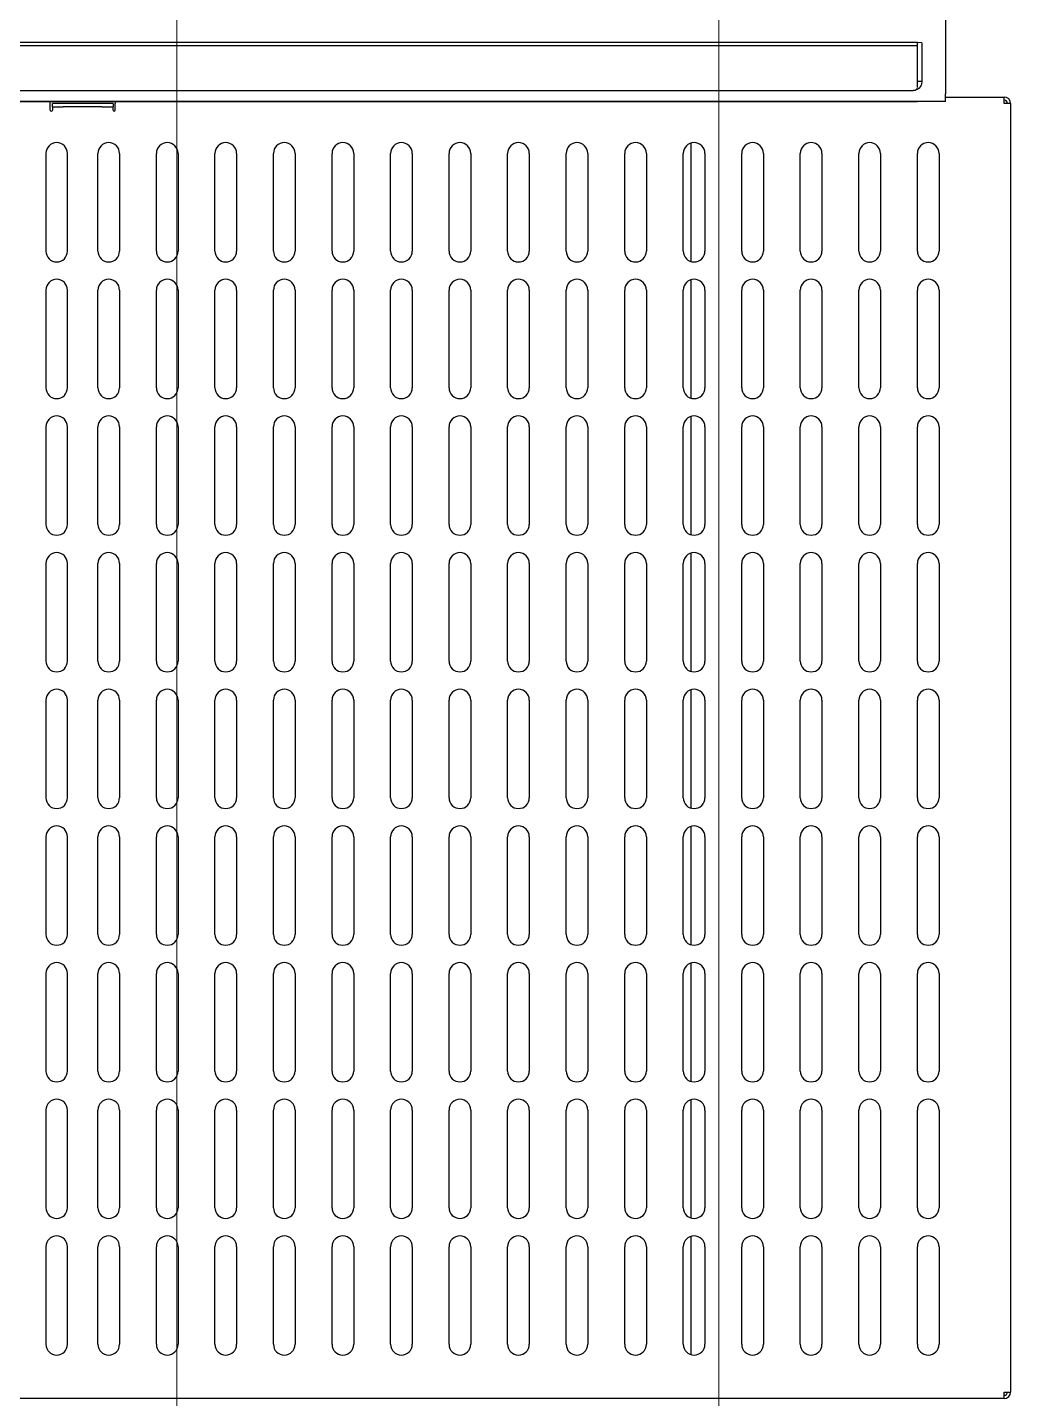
# Model space of a CAD drawing. Header units: millimetres. Extents: x -187347 to 135007, y -6415 to 292048.
# Drawn here: x -62429 to -61976, y 33532 to 34164 of the extents above; entities that cross this region are included whole.
import ezdxf

# ---------------------------------------------------------------- set-up
doc = ezdxf.new("R2010")
doc.units = ezdxf.units.MM
doc.header["$LTSCALE"] = 100
doc.linetypes.add('CENTER', pattern=[50.8, 31.75, -6.35, 6.35, -6.35])
doc.layers.get('0').update_dxf_attribs({"lineweight": 18})
doc.layers.add('Layout Cabinplant', color=30, linetype='Continuous')
doc.layers.add('Layout Kromeka', color=1, linetype='Continuous', lineweight=5)

# ---------------------------------------------------------------- blocks, each defined once
blk = doc.blocks.new('*U1708')
at = {"ltscale": 10}
blk.add_line((-5400, -400), (500, -400), dxfattribs=at)
at = {"color": 4, "linetype": 'CENTER', "ltscale": 10}
blk.add_lwpolyline([(-5400, -150), (500, -150)], dxfattribs=at)
blk = doc.blocks.new('CP_Whole bird batching')
at = {"layer": 'Layout Cabinplant', "linetype": 'Continuous'}
for p, q in [((-51467.34, -7589.76), (-51467.34, -6739.76)), ((-50869.34, -7562.76), (-50869.34, -6766.76)), ((-50869.4, -6781.76), (-50869.4, -7549.76)), ((-50864.38, -6779.76), (-50864.38, -7547.76)), ((-50843.61, -6777.76), (-50843.61, -7549.76)), ((-50842.19, -7549.76), (-50842.34, -6777.76)), ((-51397.34, -7147.76), (-51442.34, -7147.76)), ((-51334.34, -7147.76), (-51379.34, -7147.76)), ((-51271.34, -7147.76), (-51316.34, -7147.76)), ((-51208.34, -7147.76), (-51253.34, -7147.76)), ((-51145.34, -7147.76), (-51190.34, -7147.76)), ((-51082.34, -7147.76), (-51127.34, -7147.76)), ((-51019.34, -7147.76), (-51064.34, -7147.76)), ((-50956.34, -7147.76), (-51001.34, -7147.76)), ((-50893.34, -7147.76), (-50938.34, -7147.76)), ((-50873.34, -7149.76), (-50870.34, -7149.76)), ((-50871.84, -7150.76), (-50873.34, -7150.76)), ((-50871.84, -7150.76), (-50871.84, -7155.76)), ((-50871.84, -7150.76), (-50870.34, -7150.76)), ((-50870.34, -7149.76), (-50869.2, -7149.76)), ((-50870.34, -7155.76), (-50870.34, -7150.76)), ((-51442.34, -7157.76), (-51397.34, -7157.76)), ((-51379.34, -7157.76), (-51334.34, -7157.76)), ((-51316.34, -7157.76), (-51271.34, -7157.76)), ((-51253.34, -7157.76), (-51208.34, -7157.76)), ((-51190.34, -7157.76), (-51145.34, -7157.76)), ((-51127.34, -7157.76), (-51082.34, -7157.76)), ((-51064.34, -7157.76), (-51019.34, -7157.76)), ((-51001.34, -7157.76), (-50956.34, -7157.76)), ((-50938.34, -7157.76), (-50893.34, -7157.76)), ((-50871.84, -7173.76), (-50871.84, -7155.76)), ((-50870.34, -7173.76), (-50870.34, -7155.76)), ((-51442.34, -7171.76), (-51397.34, -7171.76)), ((-51379.34, -7171.76), (-51334.34, -7171.76)), ((-51316.34, -7171.76), (-51271.34, -7171.76)), ((-51253.34, -7171.76), (-51208.34, -7171.76)), ((-51190.34, -7171.76), (-51145.34, -7171.76)), ((-51127.34, -7171.76), (-51082.34, -7171.76)), ((-51064.34, -7171.76), (-51019.34, -7171.76)), ((-51001.34, -7171.76), (-50956.34, -7171.76)), ((-50938.34, -7171.76), (-50893.34, -7171.76)), ((-50871.84, -7173.76), (-50871.84, -7178.76)), ((-50870.34, -7178.76), (-50870.34, -7173.76)), ((-50873.34, -7178.76), (-50871.84, -7178.76)), ((-50873.34, -7179.76), (-50870.34, -7179.76)), ((-50870.34, -7178.76), (-50871.84, -7178.76)), ((-50869.2, -7179.76), (-50870.34, -7179.76)), ((-51397.34, -7181.76), (-51442.34, -7181.76)), ((-51334.34, -7181.76), (-51379.34, -7181.76)), ((-51271.34, -7181.76), (-51316.34, -7181.76)), ((-51208.34, -7181.76), (-51253.34, -7181.76)), ((-51145.34, -7181.76), (-51190.34, -7181.76)), ((-51082.34, -7181.76), (-51127.34, -7181.76)), ((-51019.34, -7181.76), (-51064.34, -7181.76)), ((-50956.34, -7181.76), (-51001.34, -7181.76)), ((-50893.34, -7181.76), (-50938.34, -7181.76)), ((-51442.34, -7198.76), (-51397.34, -7198.76)), ((-51379.34, -7198.76), (-51334.34, -7198.76)), ((-51316.34, -7198.76), (-51271.34, -7198.76)), ((-51253.34, -7198.76), (-51208.34, -7198.76)), ((-51190.34, -7198.76), (-51145.34, -7198.76)), ((-51127.34, -7198.76), (-51082.34, -7198.76)), ((-51064.34, -7198.76), (-51019.34, -7198.76)), ((-51001.34, -7198.76), (-50956.34, -7198.76)), ((-50938.34, -7198.76), (-50893.34, -7198.76)), ((-51397.34, -7208.76), (-51442.34, -7208.76)), ((-51334.34, -7208.76), (-51379.34, -7208.76)), ((-51271.34, -7208.76), (-51316.34, -7208.76)), ((-51208.34, -7208.76), (-51253.34, -7208.76)), ((-51145.34, -7208.76), (-51190.34, -7208.76)), ((-51082.34, -7208.76), (-51127.34, -7208.76)), ((-51019.34, -7208.76), (-51064.34, -7208.76)), ((-50956.34, -7208.76), (-51001.34, -7208.76)), ((-50893.34, -7208.76), (-50938.34, -7208.76)), ((-51442.34, -7225.76), (-51397.34, -7225.76)), ((-51379.34, -7225.76), (-51334.34, -7225.76)), ((-51316.34, -7225.76), (-51271.34, -7225.76)), ((-51253.34, -7225.76), (-51208.34, -7225.76)), ((-51190.34, -7225.76), (-51145.34, -7225.76)), ((-51127.34, -7225.76), (-51082.34, -7225.76)), ((-51064.34, -7225.76), (-51019.34, -7225.76)), ((-51001.34, -7225.76), (-50956.34, -7225.76)), ((-50938.34, -7225.76), (-50893.34, -7225.76)), ((-51397.34, -7235.76), (-51442.34, -7235.76)), ((-51334.34, -7235.76), (-51379.34, -7235.76)), ((-51271.34, -7235.76), (-51316.34, -7235.76)), ((-51208.34, -7235.76), (-51253.34, -7235.76)), ((-51145.34, -7235.76), (-51190.34, -7235.76)), ((-51082.34, -7235.76), (-51127.34, -7235.76)), ((-51019.34, -7235.76), (-51064.34, -7235.76)), ((-50956.34, -7235.76), (-51001.34, -7235.76)), ((-50893.34, -7235.76), (-50938.34, -7235.76)), ((-51442.34, -7252.76), (-51397.34, -7252.76)), ((-51379.34, -7252.76), (-51334.34, -7252.76)), ((-51316.34, -7252.76), (-51271.34, -7252.76)), ((-51253.34, -7252.76), (-51208.34, -7252.76)), ((-51190.34, -7252.76), (-51145.34, -7252.76)), ((-51127.34, -7252.76), (-51082.34, -7252.76)), ((-51064.34, -7252.76), (-51019.34, -7252.76)), ((-51001.34, -7252.76), (-50956.34, -7252.76)), ((-50938.34, -7252.76), (-50893.34, -7252.76)), ((-51397.34, -7262.76), (-51442.34, -7262.76)), ((-51334.34, -7262.76), (-51379.34, -7262.76)), ((-51271.34, -7262.76), (-51316.34, -7262.76)), ((-51208.34, -7262.76), (-51253.34, -7262.76)), ((-51145.34, -7262.76), (-51190.34, -7262.76)), ((-51082.34, -7262.76), (-51127.34, -7262.76)), ((-51019.34, -7262.76), (-51064.34, -7262.76)), ((-50956.34, -7262.76), (-51001.34, -7262.76)), ((-50893.34, -7262.76), (-50938.34, -7262.76)), ((-51442.34, -7279.76), (-51397.34, -7279.76)), ((-51379.34, -7279.76), (-51334.34, -7279.76)), ((-51316.34, -7279.76), (-51271.34, -7279.76)), ((-51253.34, -7279.76), (-51208.34, -7279.76)), ((-51190.34, -7279.76), (-51145.34, -7279.76)), ((-51127.34, -7279.76), (-51082.34, -7279.76)), ((-51064.34, -7279.76), (-51019.34, -7279.76)), ((-51001.34, -7279.76), (-50956.34, -7279.76)), ((-50938.34, -7279.76), (-50893.34, -7279.76)), ((-51397.34, -7289.76), (-51442.34, -7289.76)), ((-51334.34, -7289.76), (-51379.34, -7289.76)), ((-51271.34, -7289.76), (-51316.34, -7289.76)), ((-51208.34, -7289.76), (-51253.34, -7289.76)), ((-51145.34, -7289.76), (-51190.34, -7289.76)), ((-51082.34, -7289.76), (-51127.34, -7289.76)), ((-51019.34, -7289.76), (-51064.34, -7289.76)), ((-50956.34, -7289.76), (-51001.34, -7289.76)), ((-50893.34, -7289.76), (-50938.34, -7289.76)), ((-51442.34, -7306.76), (-51397.34, -7306.76)), ((-51379.34, -7306.76), (-51334.34, -7306.76)), ((-51316.34, -7306.76), (-51271.34, -7306.76)), ((-51253.34, -7306.76), (-51208.34, -7306.76)), ((-51190.34, -7306.76), (-51145.34, -7306.76)), ((-51127.34, -7306.76), (-51082.34, -7306.76)), ((-51064.34, -7306.76), (-51019.34, -7306.76)), ((-51001.34, -7306.76), (-50956.34, -7306.76)), ((-50938.34, -7306.76), (-50893.34, -7306.76)), ((-51397.34, -7316.76), (-51442.34, -7316.76)), ((-51334.34, -7316.76), (-51379.34, -7316.76)), ((-51271.34, -7316.76), (-51316.34, -7316.76)), ((-51208.34, -7316.76), (-51253.34, -7316.76)), ((-51145.34, -7316.76), (-51190.34, -7316.76)), ((-51082.34, -7316.76), (-51127.34, -7316.76)), ((-51019.34, -7316.76), (-51064.34, -7316.76)), ((-50956.34, -7316.76), (-51001.34, -7316.76)), ((-50893.34, -7316.76), (-50938.34, -7316.76)), ((-51442.34, -7333.76), (-51397.34, -7333.76)), ((-51379.34, -7333.76), (-51334.34, -7333.76)), ((-51316.34, -7333.76), (-51271.34, -7333.76)), ((-51253.34, -7333.76), (-51208.34, -7333.76)), ((-51190.34, -7333.76), (-51145.34, -7333.76)), ((-51127.34, -7333.76), (-51082.34, -7333.76)), ((-51064.34, -7333.76), (-51019.34, -7333.76)), ((-51001.34, -7333.76), (-50956.34, -7333.76)), ((-50938.34, -7333.76), (-50893.34, -7333.76)), ((-51397.34, -7343.76), (-51442.34, -7343.76)), ((-51334.34, -7343.76), (-51379.34, -7343.76)), ((-51271.34, -7343.76), (-51316.34, -7343.76)), ((-51208.34, -7343.76), (-51253.34, -7343.76)), ((-51145.34, -7343.76), (-51190.34, -7343.76)), ((-51082.34, -7343.76), (-51127.34, -7343.76)), ((-51019.34, -7343.76), (-51064.34, -7343.76)), ((-50956.34, -7343.76), (-51001.34, -7343.76)), ((-50893.34, -7343.76), (-50938.34, -7343.76)), ((-51442.34, -7360.76), (-51397.34, -7360.76)), ((-51379.34, -7360.76), (-51334.34, -7360.76)), ((-51316.34, -7360.76), (-51271.34, -7360.76)), ((-51253.34, -7360.76), (-51208.34, -7360.76)), ((-51190.34, -7360.76), (-51145.34, -7360.76)), ((-51127.34, -7360.76), (-51082.34, -7360.76)), ((-51064.34, -7360.76), (-51019.34, -7360.76)), ((-51001.34, -7360.76), (-50956.34, -7360.76)), ((-50938.34, -7360.76), (-50893.34, -7360.76)), ((-51397.34, -7370.76), (-51442.34, -7370.76)), ((-51334.34, -7370.76), (-51379.34, -7370.76)), ((-51271.34, -7370.76), (-51316.34, -7370.76)), ((-51208.34, -7370.76), (-51253.34, -7370.76)), ((-51145.34, -7370.76), (-51190.34, -7370.76)), ((-51082.34, -7370.76), (-51127.34, -7370.76)), ((-51019.34, -7370.76), (-51064.34, -7370.76)), ((-50956.34, -7370.76), (-51001.34, -7370.76)), ((-50893.34, -7370.76), (-50938.34, -7370.76)), ((-51442.34, -7387.76), (-51397.34, -7387.76)), ((-51379.34, -7387.76), (-51334.34, -7387.76)), ((-51316.34, -7387.76), (-51271.34, -7387.76)), ((-51253.34, -7387.76), (-51208.34, -7387.76)), ((-51190.34, -7387.76), (-51145.34, -7387.76)), ((-51127.34, -7387.76), (-51082.34, -7387.76)), ((-51064.34, -7387.76), (-51019.34, -7387.76)), ((-51001.34, -7387.76), (-50956.34, -7387.76)), ((-50938.34, -7387.76), (-50893.34, -7387.76)), ((-51397.34, -7397.76), (-51442.34, -7397.76)), ((-51334.34, -7397.76), (-51379.34, -7397.76)), ((-51271.34, -7397.76), (-51316.34, -7397.76)), ((-51208.34, -7397.76), (-51253.34, -7397.76)), ((-51145.34, -7397.76), (-51190.34, -7397.76)), ((-51082.34, -7397.76), (-51127.34, -7397.76)), ((-51019.34, -7397.76), (-51064.34, -7397.76)), ((-50956.34, -7397.76), (-51001.34, -7397.76)), ((-50893.34, -7397.76), (-50938.34, -7397.76)), ((-51442.34, -7414.76), (-51397.34, -7414.76)), ((-51379.34, -7414.76), (-51334.34, -7414.76)), ((-51316.34, -7414.76), (-51271.34, -7414.76)), ((-51253.34, -7414.76), (-51208.34, -7414.76)), ((-51190.34, -7414.76), (-51145.34, -7414.76)), ((-51127.34, -7414.76), (-51082.34, -7414.76)), ((-51064.34, -7414.76), (-51019.34, -7414.76)), ((-51001.34, -7414.76), (-50956.34, -7414.76)), ((-50938.34, -7414.76), (-50893.34, -7414.76)), ((-51397.34, -7424.76), (-51442.34, -7424.76)), ((-51334.34, -7424.76), (-51379.34, -7424.76)), ((-51271.34, -7424.76), (-51316.34, -7424.76)), ((-51208.34, -7424.76), (-51253.34, -7424.76)), ((-51145.34, -7424.76), (-51190.34, -7424.76)), ((-51082.34, -7424.76), (-51127.34, -7424.76)), ((-51019.34, -7424.76), (-51064.34, -7424.76)), ((-50956.34, -7424.76), (-51001.34, -7424.76)), ((-50893.34, -7424.76), (-50938.34, -7424.76)), ((-51447.14, -7445.49), (-51392.55, -7445.49)), ((-51442.34, -7441.76), (-51397.34, -7441.76)), ((-51384.14, -7445.49), (-51329.55, -7445.49)), ((-51379.34, -7441.76), (-51334.34, -7441.76)), ((-51321.14, -7445.49), (-51266.55, -7445.49)), ((-51316.34, -7441.76), (-51271.34, -7441.76)), ((-51258.14, -7445.49), (-51203.55, -7445.49)), ((-51253.34, -7441.76), (-51208.34, -7441.76)), ((-51195.14, -7445.49), (-51140.55, -7445.49)), ((-51190.34, -7441.76), (-51145.34, -7441.76)), ((-51132.14, -7445.49), (-51077.55, -7445.49)), ((-51127.34, -7441.76), (-51082.34, -7441.76)), ((-51069.14, -7445.49), (-51014.55, -7445.49)), ((-51064.34, -7441.76), (-51019.34, -7441.76)), ((-51006.14, -7445.49), (-50951.55, -7445.49)), ((-51001.34, -7441.76), (-50956.34, -7441.76)), ((-50943.14, -7445.49), (-50888.55, -7445.49)), ((-50938.34, -7441.76), (-50893.34, -7441.76)), ((-51397.34, -7451.76), (-51442.34, -7451.76)), ((-51334.34, -7451.76), (-51379.34, -7451.76)), ((-51271.34, -7451.76), (-51316.34, -7451.76)), ((-51208.34, -7451.76), (-51253.34, -7451.76)), ((-51145.34, -7451.76), (-51190.34, -7451.76)), ((-51082.34, -7451.76), (-51127.34, -7451.76)), ((-51019.34, -7451.76), (-51064.34, -7451.76)), ((-50956.34, -7451.76), (-51001.34, -7451.76)), ((-50893.34, -7451.76), (-50938.34, -7451.76)), ((-51442.34, -7468.76), (-51397.34, -7468.76)), ((-51379.34, -7468.76), (-51334.34, -7468.76)), ((-51316.34, -7468.76), (-51271.34, -7468.76)), ((-51253.34, -7468.76), (-51208.34, -7468.76)), ((-51190.34, -7468.76), (-51145.34, -7468.76)), ((-51127.34, -7468.76), (-51082.34, -7468.76)), ((-51064.34, -7468.76), (-51019.34, -7468.76)), ((-51001.34, -7468.76), (-50956.34, -7468.76)), ((-50938.34, -7468.76), (-50893.34, -7468.76)), ((-51397.34, -7478.76), (-51442.34, -7478.76)), ((-51334.34, -7478.76), (-51379.34, -7478.76)), ((-51271.34, -7478.76), (-51316.34, -7478.76)), ((-51208.34, -7478.76), (-51253.34, -7478.76)), ((-51145.34, -7478.76), (-51190.34, -7478.76)), ((-51082.34, -7478.76), (-51127.34, -7478.76)), ((-51019.34, -7478.76), (-51064.34, -7478.76)), ((-50956.34, -7478.76), (-51001.34, -7478.76)), ((-50893.34, -7478.76), (-50938.34, -7478.76)), ((-51442.34, -7495.76), (-51397.34, -7495.76)), ((-51379.34, -7495.76), (-51334.34, -7495.76)), ((-51316.34, -7495.76), (-51271.34, -7495.76)), ((-51253.34, -7495.76), (-51208.34, -7495.76)), ((-51190.34, -7495.76), (-51145.34, -7495.76)), ((-51127.34, -7495.76), (-51082.34, -7495.76)), ((-51064.34, -7495.76), (-51019.34, -7495.76)), ((-51001.34, -7495.76), (-50956.34, -7495.76)), ((-50938.34, -7495.76), (-50893.34, -7495.76)), ((-51397.34, -7505.76), (-51442.34, -7505.76)), ((-51334.34, -7505.76), (-51379.34, -7505.76)), ((-51271.34, -7505.76), (-51316.34, -7505.76)), ((-51208.34, -7505.76), (-51253.34, -7505.76)), ((-51145.34, -7505.76), (-51190.34, -7505.76)), ((-51082.34, -7505.76), (-51127.34, -7505.76)), ((-51019.34, -7505.76), (-51064.34, -7505.76)), ((-50956.34, -7505.76), (-51001.34, -7505.76)), ((-50893.34, -7505.76), (-50938.34, -7505.76)), ((-51442.34, -7522.76), (-51397.34, -7522.76)), ((-51379.34, -7522.76), (-51334.34, -7522.76)), ((-51316.34, -7522.76), (-51271.34, -7522.76)), ((-51253.34, -7522.76), (-51208.34, -7522.76)), ((-51190.34, -7522.76), (-51145.34, -7522.76)), ((-51127.34, -7522.76), (-51082.34, -7522.76)), ((-51064.34, -7522.76), (-51019.34, -7522.76)), ((-51001.34, -7522.76), (-50956.34, -7522.76)), ((-50938.34, -7522.76), (-50893.34, -7522.76)), ((-51397.34, -7532.76), (-51442.34, -7532.76)), ((-51334.34, -7532.76), (-51379.34, -7532.76)), ((-51271.34, -7532.76), (-51316.34, -7532.76)), ((-51208.34, -7532.76), (-51253.34, -7532.76)), ((-51145.34, -7532.76), (-51190.34, -7532.76)), ((-51082.34, -7532.76), (-51127.34, -7532.76)), ((-51019.34, -7532.76), (-51064.34, -7532.76)), ((-50956.34, -7532.76), (-51001.34, -7532.76)), ((-50893.34, -7532.76), (-50938.34, -7532.76)), ((-51442.34, -7549.76), (-51397.34, -7549.76)), ((-51379.34, -7549.76), (-51334.34, -7549.76)), ((-51316.34, -7549.76), (-51271.34, -7549.76)), ((-51253.34, -7549.76), (-51208.34, -7549.76)), ((-51190.34, -7549.76), (-51145.34, -7549.76)), ((-51127.34, -7549.76), (-51082.34, -7549.76)), ((-51064.34, -7549.76), (-51019.34, -7549.76)), ((-51001.34, -7549.76), (-50956.34, -7549.76)), ((-50938.34, -7549.76), (-50893.34, -7549.76)), ((-50869.35, -7550.14), (-50869.4, -7549.76)), ((-50864.38, -7547.76), (-50864.21, -7548.93)), ((-50864.21, -7548.93), (-50864.38, -7547.76)), ((-50864.21, -7548.93), (-50863.36, -7549.6)), ((-50864.08, -7549.29), (-50864.21, -7548.93)), ((-50863.7, -7550), (-50864.08, -7549.29)), ((-50863.2, -7550.62), (-50863.7, -7550)), ((-50862.59, -7551.12), (-50863.2, -7550.62)), ((-50862.98, -7549.76), (-50843.61, -7549.76)), ((-50861.87, -7551.5), (-50862.59, -7551.12)), ((-50861.52, -7551.63), (-50861.87, -7551.5)), ((-50860.05, -7551.76), (-50861.52, -7551.63)), ((-50860.05, -7549.76), (-50860.05, -7551.76)), ((-50860.05, -7549.76), (-50843.61, -7549.76)), ((-50842.34, -7551.76), (-50860.05, -7551.76)), ((-50843.61, -7549.76), (-50842.19, -7549.76)), ((-50842.34, -7551.76), (-50842.19, -7549.76)), ((-51397.34, -7559.76), (-51442.34, -7559.76)), ((-51334.34, -7559.76), (-51379.34, -7559.76)), ((-51271.34, -7559.76), (-51316.34, -7559.76)), ((-51208.34, -7559.76), (-51253.34, -7559.76)), ((-51145.34, -7559.76), (-51190.34, -7559.76)), ((-51082.34, -7559.76), (-51127.34, -7559.76)), ((-51019.34, -7559.76), (-51064.34, -7559.76)), ((-50956.34, -7559.76), (-51001.34, -7559.76)), ((-50893.34, -7559.76), (-50938.34, -7559.76)), ((-50869.34, -7562.76), (-50865.84, -7562.76)), ((-50867.34, -7562.76), (-50867.34, -7589.76)), ((-50822.84, -7562.76), (-50865.84, -7562.76)), ((-51467.34, -7589.76), (-51464.34, -7589.76)), ((-51464.34, -7589.76), (-51464.34, -7592.76)), ((-50870.34, -7589.76), (-50867.34, -7589.76)), ((-50870.34, -7592.76), (-50870.34, -7589.76)), ((-50870.34, -7592.76), (-51464.34, -7592.76))]:
    blk.add_line(p, q, dxfattribs=at)
for centre, radius, start, end in [((-51442.34, -7152.76), 5, 90, 270), ((-51397.34, -7152.76), 5, 270, 90), ((-51379.34, -7152.76), 5, 90, 270), ((-51334.34, -7152.76), 5, 270, 90), ((-51316.34, -7152.76), 5, 90, 270), ((-51271.34, -7152.76), 5, 270, 90), ((-51253.34, -7152.76), 5, 90, 270), ((-51208.34, -7152.76), 5, 270, 90), ((-51190.34, -7152.76), 5, 90, 270), ((-51145.34, -7152.76), 5, 270, 90), ((-51127.34, -7152.76), 5, 90, 270), ((-51082.34, -7152.76), 5, 270, 90), ((-51064.34, -7152.76), 5, 90, 270), ((-51019.34, -7152.76), 5, 270, 90), ((-51001.34, -7152.76), 5, 90, 270), ((-50956.34, -7152.76), 5, 270, 90), ((-50938.34, -7152.76), 5, 90, 270), ((-50893.34, -7152.76), 5, 270, 90), ((-50873.34, -7150.26), 0.5, 90, 270), ((-51442.34, -7176.76), 5, 90, 270), ((-51397.34, -7176.76), 5, 270, 90), ((-51379.34, -7176.76), 5, 90, 270), ((-51334.34, -7176.76), 5, 270, 90), ((-51316.34, -7176.76), 5, 90, 270), ((-51271.34, -7176.76), 5, 270, 90), ((-51253.34, -7176.76), 5, 90, 270), ((-51208.34, -7176.76), 5, 270, 90), ((-51190.34, -7176.76), 5, 90, 270), ((-51145.34, -7176.76), 5, 270, 90), ((-51127.34, -7176.76), 5, 90, 270), ((-51082.34, -7176.76), 5, 270, 90), ((-51064.34, -7176.76), 5, 90, 270), ((-51019.34, -7176.76), 5, 270, 90), ((-51001.34, -7176.76), 5, 90, 270), ((-50956.34, -7176.76), 5, 270, 90), ((-50938.34, -7176.76), 5, 90, 270), ((-50893.34, -7176.76), 5, 270, 90), ((-50873.34, -7179.26), 0.5, 90, 270), ((-51442.34, -7203.76), 5, 90, 270), ((-51397.34, -7203.76), 5, 270, 90), ((-51379.34, -7203.76), 5, 90, 270), ((-51334.34, -7203.76), 5, 270, 90), ((-51316.34, -7203.76), 5, 90, 270), ((-51271.34, -7203.76), 5, 270, 90), ((-51253.34, -7203.76), 5, 90, 270), ((-51208.34, -7203.76), 5, 270, 90), ((-51190.34, -7203.76), 5, 90, 270), ((-51145.34, -7203.76), 5, 270, 90), ((-51127.34, -7203.76), 5, 90, 270), ((-51082.34, -7203.76), 5, 270, 90), ((-51064.34, -7203.76), 5, 90, 270), ((-51019.34, -7203.76), 5, 270, 90), ((-51001.34, -7203.76), 5, 90, 270), ((-50956.34, -7203.76), 5, 270, 90), ((-50938.34, -7203.76), 5, 90, 270), ((-50893.34, -7203.76), 5, 270, 90), ((-51442.34, -7230.76), 5, 90, 270), ((-51397.34, -7230.76), 5, 270, 90), ((-51379.34, -7230.76), 5, 90, 270), ((-51334.34, -7230.76), 5, 270, 90), ((-51316.34, -7230.76), 5, 90, 270), ((-51271.34, -7230.76), 5, 270, 90), ((-51253.34, -7230.76), 5, 90, 270), ((-51208.34, -7230.76), 5, 270, 90), ((-51190.34, -7230.76), 5, 90, 270), ((-51145.34, -7230.76), 5, 270, 90), ((-51127.34, -7230.76), 5, 90, 270), ((-51082.34, -7230.76), 5, 270, 90), ((-51064.34, -7230.76), 5, 90, 270), ((-51019.34, -7230.76), 5, 270, 90), ((-51001.34, -7230.76), 5, 90, 270), ((-50956.34, -7230.76), 5, 270, 90), ((-50938.34, -7230.76), 5, 90, 270), ((-50893.34, -7230.76), 5, 270, 90), ((-51442.34, -7257.76), 5, 90, 270), ((-51397.34, -7257.76), 5, 270, 90), ((-51379.34, -7257.76), 5, 90, 270), ((-51334.34, -7257.76), 5, 270, 90), ((-51316.34, -7257.76), 5, 90, 270), ((-51271.34, -7257.76), 5, 270, 90), ((-51253.34, -7257.76), 5, 90, 270), ((-51208.34, -7257.76), 5, 270, 90), ((-51190.34, -7257.76), 5, 90, 270), ((-51145.34, -7257.76), 5, 270, 90), ((-51127.34, -7257.76), 5, 90, 270), ((-51082.34, -7257.76), 5, 270, 90), ((-51064.34, -7257.76), 5, 90, 270), ((-51019.34, -7257.76), 5, 270, 90), ((-51001.34, -7257.76), 5, 90, 270), ((-50956.34, -7257.76), 5, 270, 90), ((-50938.34, -7257.76), 5, 90, 270), ((-50893.34, -7257.76), 5, 270, 90), ((-51442.34, -7284.76), 5, 90, 270), ((-51397.34, -7284.76), 5, 270, 90), ((-51379.34, -7284.76), 5, 90, 270), ((-51334.34, -7284.76), 5, 270, 90), ((-51316.34, -7284.76), 5, 90, 270), ((-51271.34, -7284.76), 5, 270, 90), ((-51253.34, -7284.76), 5, 90, 270), ((-51208.34, -7284.76), 5, 270, 90), ((-51190.34, -7284.76), 5, 90, 270), ((-51145.34, -7284.76), 5, 270, 90), ((-51127.34, -7284.76), 5, 90, 270), ((-51082.34, -7284.76), 5, 270, 90), ((-51064.34, -7284.76), 5, 90, 270), ((-51019.34, -7284.76), 5, 270, 90), ((-51001.34, -7284.76), 5, 90, 270), ((-50956.34, -7284.76), 5, 270, 90), ((-50938.34, -7284.76), 5, 90, 270), ((-50893.34, -7284.76), 5, 270, 90), ((-51442.34, -7311.76), 5, 90, 270), ((-51397.34, -7311.76), 5, 270, 90), ((-51379.34, -7311.76), 5, 90, 270), ((-51334.34, -7311.76), 5, 270, 90), ((-51316.34, -7311.76), 5, 90, 270), ((-51271.34, -7311.76), 5, 270, 90), ((-51253.34, -7311.76), 5, 90, 270), ((-51208.34, -7311.76), 5, 270, 90), ((-51190.34, -7311.76), 5, 90, 270), ((-51145.34, -7311.76), 5, 270, 90), ((-51127.34, -7311.76), 5, 90, 270), ((-51082.34, -7311.76), 5, 270, 90), ((-51064.34, -7311.76), 5, 90, 270), ((-51019.34, -7311.76), 5, 270, 90), ((-51001.34, -7311.76), 5, 90, 270), ((-50956.34, -7311.76), 5, 270, 90), ((-50938.34, -7311.76), 5, 90, 270), ((-50893.34, -7311.76), 5, 270, 90), ((-51442.34, -7338.76), 5, 90, 270), ((-51397.34, -7338.76), 5, 270, 90), ((-51379.34, -7338.76), 5, 90, 270), ((-51334.34, -7338.76), 5, 270, 90), ((-51316.34, -7338.76), 5, 90, 270), ((-51271.34, -7338.76), 5, 270, 90), ((-51253.34, -7338.76), 5, 90, 270), ((-51208.34, -7338.76), 5, 270, 90), ((-51190.34, -7338.76), 5, 90, 270), ((-51145.34, -7338.76), 5, 270, 90), ((-51127.34, -7338.76), 5, 90, 270), ((-51082.34, -7338.76), 5, 270, 90), ((-51064.34, -7338.76), 5, 90, 270), ((-51019.34, -7338.76), 5, 270, 90), ((-51001.34, -7338.76), 5, 90, 270), ((-50956.34, -7338.76), 5, 270, 90), ((-50938.34, -7338.76), 5, 90, 270), ((-50893.34, -7338.76), 5, 270, 90), ((-51442.34, -7365.76), 5, 90, 270), ((-51397.34, -7365.76), 5, 270, 90), ((-51379.34, -7365.76), 5, 90, 270), ((-51334.34, -7365.76), 5, 270, 90), ((-51316.34, -7365.76), 5, 90, 270), ((-51271.34, -7365.76), 5, 270, 90), ((-51253.34, -7365.76), 5, 90, 270), ((-51208.34, -7365.76), 5, 270, 90), ((-51190.34, -7365.76), 5, 90, 270), ((-51145.34, -7365.76), 5, 270, 90), ((-51127.34, -7365.76), 5, 90, 270), ((-51082.34, -7365.76), 5, 270, 90), ((-51064.34, -7365.76), 5, 90, 270), ((-51019.34, -7365.76), 5, 270, 90), ((-51001.34, -7365.76), 5, 90, 270), ((-50956.34, -7365.76), 5, 270, 90), ((-50938.34, -7365.76), 5, 90, 270), ((-50893.34, -7365.76), 5, 270, 90), ((-51442.34, -7392.76), 5, 90, 270), ((-51397.34, -7392.76), 5, 270, 90), ((-51379.34, -7392.76), 5, 90, 270), ((-51334.34, -7392.76), 5, 270, 90), ((-51316.34, -7392.76), 5, 90, 270), ((-51271.34, -7392.76), 5, 270, 90), ((-51253.34, -7392.76), 5, 90, 270), ((-51208.34, -7392.76), 5, 270, 90), ((-51190.34, -7392.76), 5, 90, 270), ((-51145.34, -7392.76), 5, 270, 90), ((-51127.34, -7392.76), 5, 90, 270), ((-51082.34, -7392.76), 5, 270, 90), ((-51064.34, -7392.76), 5, 90, 270), ((-51019.34, -7392.76), 5, 270, 90), ((-51001.34, -7392.76), 5, 90, 270), ((-50956.34, -7392.76), 5, 270, 90), ((-50938.34, -7392.76), 5, 90, 270), ((-50893.34, -7392.76), 5, 270, 90), ((-51442.34, -7419.76), 5, 90, 270), ((-51397.34, -7419.76), 5, 270, 90), ((-51379.34, -7419.76), 5, 90, 270), ((-51334.34, -7419.76), 5, 270, 90), ((-51316.34, -7419.76), 5, 90, 270), ((-51271.34, -7419.76), 5, 270, 90), ((-51253.34, -7419.76), 5, 90, 270), ((-51208.34, -7419.76), 5, 270, 90), ((-51190.34, -7419.76), 5, 90, 270), ((-51145.34, -7419.76), 5, 270, 90), ((-51127.34, -7419.76), 5, 90, 270), ((-51082.34, -7419.76), 5, 270, 90), ((-51064.34, -7419.76), 5, 90, 270), ((-51019.34, -7419.76), 5, 270, 90), ((-51001.34, -7419.76), 5, 90, 270), ((-50956.34, -7419.76), 5, 270, 90), ((-50938.34, -7419.76), 5, 90, 270), ((-50893.34, -7419.76), 5, 270, 90), ((-51442.34, -7446.76), 5, 90, 270), ((-51397.34, -7446.76), 5, 270, 90), ((-51379.34, -7446.76), 5, 90, 270), ((-51334.34, -7446.76), 5, 270, 90), ((-51316.34, -7446.76), 5, 90, 270), ((-51271.34, -7446.76), 5, 270, 90), ((-51253.34, -7446.76), 5, 90, 270), ((-51208.34, -7446.76), 5, 270, 90), ((-51190.34, -7446.76), 5, 90, 270), ((-51145.34, -7446.76), 5, 270, 90), ((-51127.34, -7446.76), 5, 90, 270), ((-51082.34, -7446.76), 5, 270, 90), ((-51064.34, -7446.76), 5, 90, 270), ((-51019.34, -7446.76), 5, 270, 90), ((-51001.34, -7446.76), 5, 90, 270), ((-50956.34, -7446.76), 5, 270, 90), ((-50938.34, -7446.76), 5, 90, 270), ((-50893.34, -7446.76), 5, 270, 90), ((-51442.34, -7473.76), 5, 90, 270), ((-51397.34, -7473.76), 5, 270, 90), ((-51379.34, -7473.76), 5, 90, 270), ((-51334.34, -7473.76), 5, 270, 90), ((-51316.34, -7473.76), 5, 90, 270), ((-51271.34, -7473.76), 5, 270, 90), ((-51253.34, -7473.76), 5, 90, 270), ((-51208.34, -7473.76), 5, 270, 90), ((-51190.34, -7473.76), 5, 90, 270), ((-51145.34, -7473.76), 5, 270, 90), ((-51127.34, -7473.76), 5, 90, 270), ((-51082.34, -7473.76), 5, 270, 90), ((-51064.34, -7473.76), 5, 90, 270), ((-51019.34, -7473.76), 5, 270, 90), ((-51001.34, -7473.76), 5, 90, 270), ((-50956.34, -7473.76), 5, 270, 90), ((-50938.34, -7473.76), 5, 90, 270), ((-50893.34, -7473.76), 5, 270, 90), ((-51442.34, -7500.76), 5, 90, 270), ((-51397.34, -7500.76), 5, 270, 90), ((-51379.34, -7500.76), 5, 90, 270), ((-51334.34, -7500.76), 5, 270, 90), ((-51316.34, -7500.76), 5, 90, 270), ((-51271.34, -7500.76), 5, 270, 90), ((-51253.34, -7500.76), 5, 90, 270), ((-51208.34, -7500.76), 5, 270, 90), ((-51190.34, -7500.76), 5, 90, 270), ((-51145.34, -7500.76), 5, 270, 90), ((-51127.34, -7500.76), 5, 90, 270), ((-51082.34, -7500.76), 5, 270, 90), ((-51064.34, -7500.76), 5, 90, 270), ((-51019.34, -7500.76), 5, 270, 90), ((-51001.34, -7500.76), 5, 90, 270), ((-50956.34, -7500.76), 5, 270, 90), ((-50938.34, -7500.76), 5, 90, 270), ((-50893.34, -7500.76), 5, 270, 90), ((-51442.34, -7527.76), 5, 90, 270), ((-51397.34, -7527.76), 5, 270, 90), ((-51379.34, -7527.76), 5, 90, 270), ((-51334.34, -7527.76), 5, 270, 90), ((-51316.34, -7527.76), 5, 90, 270), ((-51271.34, -7527.76), 5, 270, 90), ((-51253.34, -7527.76), 5, 90, 270), ((-51208.34, -7527.76), 5, 270, 90), ((-51190.34, -7527.76), 5, 90, 270), ((-51145.34, -7527.76), 5, 270, 90), ((-51127.34, -7527.76), 5, 90, 270), ((-51082.34, -7527.76), 5, 270, 90), ((-51064.34, -7527.76), 5, 90, 270), ((-51019.34, -7527.76), 5, 270, 90), ((-51001.34, -7527.76), 5, 90, 270), ((-50956.34, -7527.76), 5, 270, 90), ((-50938.34, -7527.76), 5, 90, 270), ((-50893.34, -7527.76), 5, 270, 90), ((-51442.34, -7554.76), 5, 90, 270), ((-51397.34, -7554.76), 5, 270, 90), ((-51379.34, -7554.76), 5, 90, 270), ((-51334.34, -7554.76), 5, 270, 90), ((-51316.34, -7554.76), 5, 90, 270), ((-51271.34, -7554.76), 5, 270, 90), ((-51253.34, -7554.76), 5, 90, 270), ((-51208.34, -7554.76), 5, 270, 90), ((-51190.34, -7554.76), 5, 90, 270), ((-51145.34, -7554.76), 5, 270, 90), ((-51127.34, -7554.76), 5, 90, 270), ((-51082.34, -7554.76), 5, 270, 90), ((-51064.34, -7554.76), 5, 90, 270), ((-51019.34, -7554.76), 5, 270, 90), ((-51001.34, -7554.76), 5, 90, 270), ((-50956.34, -7554.76), 5, 270, 90), ((-50938.34, -7554.76), 5, 90, 270), ((-50893.34, -7554.76), 5, 270, 90), ((-51464.34, -7589.76), 3, 180, 270), ((-51464.34, -7589.76), 1.5, 180, 270), ((-50870.34, -7589.76), 3, 270, 0), ((-50870.34, -7589.76), 1.5, 270, 0)]:
    blk.add_arc(centre, radius, start, end, dxfattribs=at)

msp = doc.modelspace()

# ---------------------------------------------------------------- block references
at = {"layer": 'Layout Cabinplant', "rotation": 90}
msp.add_blockref('CP_Whole bird batching', (-69568.46, 84998.95, 0), dxfattribs=at)
at = {"layer": 'Layout Kromeka', "xscale": -1, "rotation": 90}
msp.add_blockref('*U1708', (-62510.2, 32579.01, 0), dxfattribs=at)

doc.saveas('drawing.dxf')
